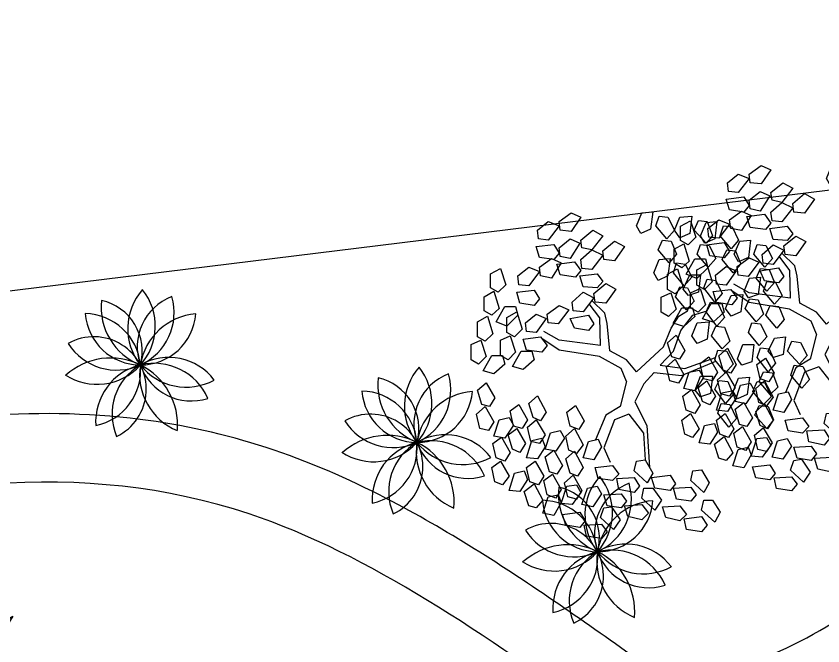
# Model space of a CAD drawing. Extents: x -809667 to 586099, y 3084146 to 3634412.
# Drawn here: x 381896.82 to 381903.9, y 3085677.23 to 3085682.75 of the extents above; entities that cross this region are included whole.
import ezdxf

# ---------------------------------------------------------------- set-up
doc = ezdxf.new("R2010")
doc.units = 0
doc.header["$LTSCALE"] = 0.5
doc.layers.get('0').update_dxf_attribs({"linetype": 'CONTINUOUS'})
for name, color, linetype in [('zy-1', 3, 'CONTINUOUS'), ('乔木', 84, 'CONTINUOUS'), ('树', 3, 'CONTINUOUS'), ('灌木', 3, 'CONTINUOUS'), ('设计图层', 7, 'CONTINUOUS'), ('道路', 4, 'CONTINUOUS')]:
    doc.layers.add(name, color=color, linetype=linetype)

# ---------------------------------------------------------------- blocks, each defined once
blk = doc.blocks.new('幌伞枫')
at = {"layer": '乔木', "color": 0}
for p, q in [((-530.7, 995.3), (-449.9, 1054)), ((-449.9, 1054), (-383.9, 1024.6)), ((-9.5, 965.9), (27.2, 1054)), ((27.2, 1054), (100.6, 1061.3)), ((100.6, 1061.3), (85.9, 943.9)), ((-677.5, 936.5), (-604.1, 995.3)), ((-604.1, 995.3), (-530.7, 965.9)), ((-523.3, 936.5), (-530.7, 995.3)), ((-383.9, 1024.6), (-449.9, 929.2)), ((122.6, 965.9), (144.7, 1032)), ((144.7, 1032), (203.4, 1024.6)), ((203.4, 1024.6), (247.4, 936.5)), ((247.4, 936.5), (284.1, 1024.6)), ((284.1, 1024.6), (364.9, 1032)), ((364.9, 1032), (350.2, 914.5)), ((379.5, 936.5), (408.9, 1002.6)), ((408.9, 1002.6), (467.6, 995.3)), ((423.6, 899.8), (460.3, 987.9)), ((460.3, 987.9), (533.7, 995.3)), ((467.6, 995.3), (504.3, 899.8)), ((533.7, 995.3), (519, 877.8)), ((-670.1, 877.8), (-677.5, 936.5)), ((-530.7, 965.9), (-604.1, 870.5)), ((-449.9, 929.2), (-523.3, 936.5)), ((-383.9, 870.5), (-303.1, 936.5)), ((-303.1, 936.5), (-237, 899.8)), ((19.9, 914.5), (-9.5, 965.9)), ((85.9, 943.9), (19.9, 914.5)), ((196, 877.8), (122.6, 965.9)), ((247.4, 936.5), (196, 877.8)), ((284.1, 885.2), (247.4, 936.5)), ((460.3, 848.5), (379.5, 936.5)), ((555.7, 899.8), (577.7, 965.9)), ((577.7, 965.9), (636.5, 958.6)), ((636.5, 958.6), (680.5, 870.5)), ((-604.1, 870.5), (-670.1, 877.8)), ((-530.7, 819.1), (-457.3, 877.8)), ((-457.3, 877.8), (-391.2, 848.5)), ((-237, 899.8), (-310.4, 804.4)), ((350.2, 914.5), (284.1, 885.2)), ((453, 848.5), (423.6, 899.8)), ((519, 877.8), (453, 848.5)), ((504.3, 899.8), (460.3, 848.5)), ((629.1, 811.8), (555.7, 899.8)), ((-684.8, 826.4), (-567.4, 841.1)), ((-662.8, 753), (-684.8, 826.4)), ((-567.4, 841.1), (-530.7, 782.4)), ((-523.3, 760.4), (-530.7, 819.1)), ((-391.2, 848.5), (-457.3, 745.7)), ((-376.5, 819.1), (-383.9, 870.5)), ((-310.4, 804.4), (-376.5, 819.1)), ((-237, 797.1), (-156.3, 863.1)), ((-156.3, 863.1), (-90.2, 826.4)), ((-90.2, 826.4), (-156.3, 731)), ((137.3, 804.4), (166.7, 870.5)), ((166.7, 870.5), (225.4, 863.1)), ((225.4, 863.1), (262.1, 775.1)), ((401.6, 775.1), (423.6, 841.1)), ((423.6, 841.1), (482.3, 833.8)), ((482.3, 833.8), (526.4, 745.7)), ((680.5, 870.5), (629.1, 811.8)), ((651.1, 775.1), (687.8, 863.1)), ((687.8, 863.1), (761.3, 870.5)), ((761.3, 870.5), (746.6, 753)), ((783.3, 775.1), (805.3, 841.1)), ((805.3, 841.1), (864, 833.8)), ((864, 833.8), (908.1, 745.7)), ((-530.7, 782.4), (-567.4, 738.4)), ((-383.9, 738.4), (-310.4, 804.4)), ((-310.4, 804.4), (-237, 767.7)), ((-237, 767.7), (-310.4, 672.3)), ((-229.7, 738.4), (-237, 797.1)), ((210.7, 716.3), (137.3, 804.4)), ((262.1, 775.1), (210.7, 716.3)), ((475, 687), (401.6, 775.1)), ((570.4, 738.4), (599.8, 804.4)), ((599.8, 804.4), (658.5, 797.1)), ((680.5, 723.7), (651.1, 775.1)), ((658.5, 797.1), (695.2, 709)), ((856.7, 687), (783.3, 775.1)), ((-567.4, 738.4), (-662.8, 753)), ((-662.8, 687), (-582, 745.7)), ((-582, 745.7), (-516, 716.3)), ((-516, 716.3), (-582, 613.6)), ((-545.3, 709), (-427.9, 723.7)), ((-523.3, 635.6), (-545.3, 709)), ((-457.3, 745.7), (-523.3, 760.4)), ((-427.9, 723.7), (-383.9, 665)), ((-376.5, 679.6), (-383.9, 738.4)), ((-156.3, 731), (-229.7, 738.4)), ((108, 650.3), (144.7, 738.4)), ((144.7, 738.4), (218.1, 745.7)), ((218.1, 745.7), (203.4, 628.2)), ((240.1, 650.3), (262.1, 716.3)), ((262.1, 716.3), (320.8, 709)), ((320.8, 709), (364.9, 620.9)), ((526.4, 745.7), (475, 687)), ((643.8, 650.3), (570.4, 738.4)), ((695.2, 709), (643.8, 650.3)), ((746.6, 753), (680.5, 723.7)), ((908.1, 745.7), (856.7, 687)), ((-993.1, 642.9), (-927, 679.6)), ((-927, 679.6), (-890.3, 569.5)), ((-809.6, 628.2), (-736.2, 687)), ((-736.2, 687), (-662.8, 657.6)), ((-662.8, 657.6), (-736.2, 562.2)), ((-655.4, 628.2), (-662.8, 687)), ((-383.9, 665), (-420.6, 620.9)), ((-310.4, 672.3), (-376.5, 679.6)), ((798, 613.6), (827.3, 679.6)), ((827.3, 679.6), (886, 672.3)), ((886, 672.3), (922.7, 584.2)), ((-993.1, 547.5), (-993.1, 642.9)), ((-802.3, 569.5), (-809.6, 628.2)), ((-582, 613.6), (-655.4, 628.2)), ((-420.6, 620.9), (-523.3, 635.6)), ((-391.2, 628.2), (-273.7, 642.9)), ((-369.2, 554.8), (-391.2, 628.2)), ((-273.7, 642.9), (-237, 591.5)), ((137.3, 598.9), (108, 650.3)), ((203.4, 628.2), (137.3, 598.9)), ((313.5, 562.2), (240.1, 650.3)), ((306.1, 540.2), (350.2, 635.6)), ((364.9, 620.9), (313.5, 562.2)), ((350.2, 635.6), (423.6, 635.6)), ((423.6, 635.6), (408.9, 518.1)), ((445.6, 547.5), (467.6, 606.2)), ((467.6, 606.2), (526.4, 598.9)), ((526.4, 598.9), (570.4, 510.8)), ((717.2, 525.5), (753.9, 613.6)), ((753.9, 613.6), (827.3, 620.9)), ((871.4, 525.5), (798, 613.6)), ((827.3, 620.9), (812.6, 503.5)), ((-941.7, 518.1), (-993.1, 547.5)), ((-890.3, 569.5), (-941.7, 518.1)), ((-736.2, 562.2), (-802.3, 569.5)), ((-273.7, 547.5), (-369.2, 554.8)), ((-295.8, 510.8), (-215, 576.9)), ((-237, 591.5), (-273.7, 547.5)), ((-215, 576.9), (-149, 540.2)), ((254.8, 488.8), (284.1, 554.8)), ((284.1, 554.8), (335.5, 547.5)), ((335.5, 547.5), (379.5, 459.4)), ((519, 452.1), (445.6, 547.5)), ((849.3, 525.5), (871.4, 591.5)), ((871.4, 591.5), (930.1, 584.2)), ((922.7, 584.2), (871.4, 525.5)), ((930.1, 584.2), (974.1, 496.1)), ((-1037.1, 488.8), (-971.1, 525.5)), ((-971.1, 525.5), (-934.4, 408)), ((-816.9, 518.1), (-699.5, 532.8)), ((-794.9, 444.7), (-816.9, 518.1)), ((-699.5, 532.8), (-662.8, 474.1)), ((-442.6, 452.1), (-369.2, 518.1)), ((-369.2, 518.1), (-295.8, 481.4)), ((-288.4, 452.1), (-295.8, 510.8)), ((-149, 540.2), (-215, 444.7)), ((342.8, 496.1), (306.1, 540.2)), ((408.9, 518.1), (342.8, 496.1)), ((570.4, 510.8), (519, 452.1)), ((592.4, 408), (629.1, 496.1)), ((629.1, 496.1), (709.9, 503.5)), ((709.9, 503.5), (695.2, 386)), ((746.6, 481.4), (717.2, 525.5)), ((812.6, 503.5), (746.6, 481.4)), ((922.7, 437.4), (849.3, 525.5)), ((974.1, 496.1), (922.7, 437.4)), ((-1037.1, 393.4), (-1037.1, 488.8)), ((-699.5, 430.1), (-794.9, 444.7)), ((-662.8, 474.1), (-699.5, 430.1)), ((-435.2, 393.4), (-442.6, 452.1)), ((-295.8, 481.4), (-369.2, 386)), ((-256.9, 345.9), (-327.2, 440.6)), ((-221.9, 376.9), (-310.5, 462.2)), ((-215, 444.7), (-288.4, 452.1)), ((328.2, 400.7), (254.8, 488.8)), ((379.5, 459.4), (328.2, 400.7)), ((460.3, 386), (489.7, 452.1)), ((489.7, 452.1), (541, 444.7)), ((541, 444.7), (585.1, 349.3)), ((724.5, 408), (753.9, 474.1)), ((753.9, 474.1), (812.6, 466.8)), ((812.6, 466.8), (849.3, 371.3)), ((-985.8, 364), (-1037.1, 393.4)), ((-934.4, 408), (-985.8, 364)), ((-956.4, 320), (-897.7, 422.7)), ((-897.7, 422.7), (-824.3, 422.7)), ((-883, 349.3), (-816.9, 386)), ((-824.3, 422.7), (-809.6, 364)), ((-816.9, 386), (-780.2, 268.6)), ((-611.4, 371.3), (-530.7, 430.1)), ((-464.6, 400.7), (-538, 305.3)), ((-530.7, 430.1), (-464.6, 400.7)), ((-369.2, 386), (-435.2, 393.4)), ((276.8, 356.7), (335.5, 393.4)), ((335.5, 393.4), (344, 418.8)), ((372.2, 364), (467.6, 393.4)), ((533.7, 290.6), (460.3, 386)), ((629.1, 356.7), (592.4, 408)), ((695.2, 386), (629.1, 356.7)), ((798, 320), (724.5, 408)), ((864, 364), (893.4, 430.1)), ((893.4, 430.1), (952.1, 422.7)), ((952.1, 422.7), (988.8, 334.6)), ((-1081.2, 320), (-1015.1, 356.7)), ((-1015.1, 356.7), (-978.4, 239.2)), ((-809.6, 364), (-883, 290.6)), ((-883, 246.5), (-883, 349.3)), ((-758.2, 312.6), (-684.8, 371.3)), ((-684.8, 371.3), (-618.7, 342)), ((-618.7, 342), (-684.8, 246.5)), ((-604.1, 312.6), (-611.4, 371.3)), ((-457.3, 342), (-332.5, 364)), ((-427.9, 275.9), (-457.3, 342)), ((-332.5, 364), (-295.8, 305.3)), ((-251.7, 158.5), (-256.9, 345.9)), ((-206.4, 307), (-221.9, 376.9)), ((225.4, 275.9), (276.8, 356.7)), ((291.5, 261.2), (372.2, 364)), ((585.1, 349.3), (533.7, 290.6)), ((849.3, 371.3), (798, 320)), ((937.4, 275.9), (864, 364)), ((988.8, 334.6), (937.4, 275.9)), ((-1081.2, 217.2), (-1081.2, 320)), ((-883, 290.6), (-956.4, 320)), ((-750.9, 253.9), (-758.2, 312.6)), ((-538, 305.3), (-604.1, 312.6)), ((-332.5, 261.2), (-427.9, 275.9)), ((-295.8, 305.3), (-332.5, 261.2)), ((-188.4, 124.2), (-206.4, 307)), ((174, 151.1), (225.4, 275.9)), ((364.9, 224.5), (401.6, 312.6)), ((401.6, 312.6), (482.3, 320)), ((482.3, 320), (467.6, 202.5)), ((497, 224.5), (526.4, 290.6)), ((526.4, 290.6), (585.1, 283.3)), ((585.1, 283.3), (621.8, 187.8)), ((746.6, 246.5), (768.6, 312.6)), ((768.6, 312.6), (827.3, 305.3)), ((827.3, 305.3), (871.4, 217.2)), ((-978.4, 239.2), (-1029.8, 187.8)), ((-927, 195.2), (-861, 224.5)), ((-831.6, 217.2), (-883, 246.5)), ((-861, 224.5), (-824.3, 114.4)), ((-780.2, 268.6), (-831.6, 217.2)), ((-684.8, 246.5), (-750.9, 253.9)), ((-530.7, 195.2), (-633.4, 253.9)), ((240.1, 121.8), (291.5, 261.2)), ((401.6, 173.1), (364.9, 224.5)), ((570.4, 136.4), (497, 224.5)), ((820, 158.5), (746.6, 246.5)), ((-1125.2, 165.8), (-1059.2, 195.2)), ((-1125.2, 63), (-1125.2, 165.8)), ((-1029.8, 187.8), (-1081.2, 217.2)), ((-1059.2, 195.2), (-1022.5, 85.1)), ((-927, 92.4), (-927, 195.2)), ((-772.9, 202.5), (-655.4, 217.2)), ((-750.9, 129.1), (-772.9, 202.5)), ((-655.4, 217.2), (-611.4, 158.5)), ((-530.7, 129.1), (-640.8, 202.5)), ((-251.7, 158.5), (-530.7, 195.2)), ((467.6, 202.5), (401.6, 173.1)), ((621.8, 187.8), (570.4, 136.4)), ((673.2, 70.4), (709.9, 165.8)), ((709.9, 165.8), (783.3, 165.8)), ((783.3, 165.8), (768.6, 48.4)), ((871.4, 217.2), (820, 158.5)), ((878.7, 121.8), (922.7, 209.8)), ((922.7, 209.8), (996.1, 217.2)), ((996.1, 217.2), (981.5, 99.7)), ((1010.8, 121.8), (1040.2, 187.8)), ((1040.2, 187.8), (1098.9, 180.5)), ((1098.9, 180.5), (1143, 92.4)), ((-824.3, 114.4), (-875.7, 63)), ((-846.3, 19), (-787.6, 121.8)), ((-787.6, 121.8), (-714.2, 121.8)), ((-648.1, 114.4), (-750.9, 129.1)), ((-714.2, 121.8), (-699.5, 63)), ((-611.4, 158.5), (-648.1, 114.4)), ((-259.1, 85.1), (-530.7, 129.1)), ((-75.6, 63), (-188.4, 124.2)), ((-9.5, -17.7), (174, 151.1)), ((152, 26.3), (240.1, 121.8)), ((519, 63), (541, 129.1)), ((541, 129.1), (599.8, 121.8)), ((599.8, 121.8), (643.8, 33.7)), ((805.3, 77.7), (827.3, 143.8)), ((827.3, 143.8), (886, 136.4)), ((915.4, 77.7), (878.7, 121.8)), ((886, 136.4), (930.1, 41)), ((1091.6, 33.7), (1010.8, 121.8)), ((-1073.9, 33.7), (-1125.2, 63)), ((-1022.5, 85.1), (-1073.9, 33.7)), ((-1044.5, -10.4), (-985.8, 92.4)), ((-985.8, 92.4), (-912.4, 92.4)), ((-875.7, 63), (-927, 92.4)), ((-912.4, 92.4), (-897.7, 33.7)), ((-699.5, 63), (-772.9, -3)), ((-112.3, 4.3), (-259.1, 85.1)), ((-9.5, -17.7), (-75.6, 63)), ((318.1, 4.2), (524.2, 78.5)), ((592.4, -25), (519, 63)), ((702.5, 26.3), (673.2, 70.4)), ((878.7, -17.7), (805.3, 77.7)), ((981.5, 99.7), (915.4, 77.7)), ((1143, 92.4), (1091.6, 33.7)), ((-897.7, 33.7), (-971.1, -32.4)), ((-772.9, -3), (-846.3, 19)), ((-75.6, -83.8), (-112.3, 4.3)), ((152, 26.3), (318.1, 4.2)), ((294.8, -42.4), (527, 53.4)), ((643.8, 33.7), (592.4, -25)), ((768.6, 48.4), (702.5, 26.3)), ((930.1, 41), (878.7, -17.7)), ((1032.8, -39.7), (1054.9, 26.3)), ((1054.9, 26.3), (1113.6, 19)), ((1113.6, 19), (1157.6, -69.1)), ((-971.1, -32.4), (-1044.5, -10.4)), ((-9.5, -17.7), (-9.5, -17.7)), ((-9.5, -17.7), (-9.5, -17.7)), ((-9.5, -17.7), (-9.5, -17.7)), ((-9.5, -17.7), (-9.5, -17.7)), ((-9.5, -17.7), (-9.5, -17.7)), ((-9.5, -17.7), (-9.5, -17.7)), ((-9.5, -17.7), (-9.5, -17.7)), ((-9.5, -17.7), (-9.5, -17.7)), ((-9.5, -17.7), (-9.5, -17.7)), ((-9.5, -17.7), (-9.5, -17.7)), ((-9.5, -17.7), (-9.5, -17.7)), ((-9.5, -17.7), (-9.5, -17.7)), ((-9.5, -17.7), (-9.5, -17.7)), ((-9.5, -17.7), (-9.5, -17.7)), ((-9.5, -17.7), (-9.5, -17.7)), ((-9.5, -17.7), (-9.5, -17.7)), ((-9.5, -17.7), (-9.5, -17.7)), ((-9.5, -17.7), (-9.5, -17.7)), ((-9.5, -17.7), (-9.5, -17.7)), ((-9.5, -17.7), (-9.5, -17.7)), ((-9.5, -17.7), (-9.5, -17.7)), ((-9.5, -17.7), (-9.5, -17.7)), ((-9.5, -17.7), (-9.5, -17.7)), ((-9.5, -17.7), (-9.5, -17.7)), ((-9.5, -17.7), (-9.5, -17.7)), ((-9.5, -17.7), (-9.5, -17.7)), ((-9.5, -17.7), (-9.5, -17.7)), ((-9.5, -17.7), (-9.5, -17.7)), ((-9.5, -17.7), (-9.5, -17.7)), ((-9.5, -17.7), (-9.5, -17.7)), ((-9.5, -17.7), (-9.5, -17.7)), ((-9.5, -17.7), (-9.5, -17.7)), ((-9.5, -17.7), (-9.5, -17.7)), ((-9.5, -17.7), (-9.5, -17.7)), ((-9.5, -17.7), (-9.5, -17.7)), ((-9.5, -17.7), (-9.5, -17.7)), ((-9.5, -17.7), (-9.5, -17.7)), ((-9.5, -17.7), (-9.5, -17.7)), ((-9.5, -17.7), (-9.5, -17.7)), ((-9.5, -17.7), (-9.5, -17.7)), ((41.9, -98.5), (109.5, -21.8)), ((109.5, -21.8), (294.8, -42.4)), ((386.9, -142.5), (423.6, -47.1)), ((423.6, -47.1), (504.3, -47.1)), ((504.3, -47.1), (489.7, -164.5)), ((680.5, -61.7), (753.9, -54.4)), ((753.9, -54.4), (739.2, -171.9)), ((820, -83.8), (849.3, -17.7)), ((849.3, -17.7), (908.1, -25)), ((908.1, -25), (944.8, -120.5)), ((1106.3, -127.8), (1032.8, -39.7)), ((-1081.2, -142.5), (-1022.5, -91.1)), ((-1022.5, -91.1), (-963.7, -193.9)), ((-75.6, -83.8), (-119.6, -252.6)), ((41.9, -98.5), (-19.6, -221.3)), ((519, -135.2), (548.4, -76.4)), ((548.4, -76.4), (607.1, -83.8)), ((607.1, -83.8), (643.8, -171.9)), ((643.8, -149.8), (680.5, -61.7)), ((775.9, -149.8), (805.3, -83.8)), ((805.3, -83.8), (856.7, -91.1)), ((893.4, -171.9), (820, -83.8)), ((856.7, -91.1), (900.7, -186.5)), ((1157.6, -69.1), (1106.3, -127.8)), ((-1051.8, -237.9), (-1081.2, -142.5)), ((423.6, -186.5), (386.9, -142.5)), ((592.4, -230.6), (519, -135.2)), ((673.2, -201.2), (643.8, -149.8)), ((849.3, -237.9), (775.9, -149.8)), ((944.8, -120.5), (893.4, -171.9)), ((-963.7, -193.9), (-1000.4, -252.6)), ((-736.2, -230.6), (-677.5, -179.2)), ((-677.5, -179.2), (-618.7, -289.3)), ((489.7, -164.5), (423.6, -186.5)), ((643.8, -171.9), (592.4, -230.6)), ((739.2, -171.9), (673.2, -201.2)), ((900.7, -186.5), (849.3, -237.9)), ((-1088.5, -304), (-1029.8, -252.6)), ((-1000.4, -252.6), (-1051.8, -237.9)), ((-1029.8, -252.6), (-971.1, -355.4)), ((-861, -282), (-802.3, -237.9)), ((-802.3, -237.9), (-743.5, -340.7)), ((-706.8, -326), (-736.2, -230.6)), ((-479.3, -289.3), (-420.6, -245.3)), ((-420.6, -245.3), (-361.8, -348)), ((-119.6, -252.6), (-215, -311.3)), ((-19.6, -221.3), (61.7, -380.2)), ((541, -296.6), (563.1, -230.6)), ((563.1, -230.6), (621.8, -237.9)), ((621.8, -237.9), (665.8, -333.3)), ((790.6, -311.3), (820, -245.3)), ((820, -245.3), (878.7, -252.6)), ((878.7, -252.6), (915.4, -340.7)), ((-1066.5, -399.4), (-1088.5, -304)), ((-934.4, -340.7), (-868.3, -326)), ((-868.3, -326), (-839, -377.4)), ((-839, -384.7), (-861, -282)), ((-655.4, -348), (-706.8, -326)), ((-618.7, -289.3), (-655.4, -348)), ((-457.3, -384.7), (-479.3, -289.3)), ((-215, -311.3), (-285.1, -477)), ((-60.9, -304), (-156.3, -340.7)), ((-60.9, -304), (38.4, -430.7)), ((614.4, -392.1), (541, -296.6)), ((871.4, -399.4), (790.6, -311.3)), ((-971.1, -355.4), (-1007.8, -414.1)), ((-971.1, -450.8), (-934.4, -340.7)), ((-839, -377.4), (-897.7, -465.5)), ((-743.5, -340.7), (-780.2, -399.4)), ((-743.5, -392.1), (-684.8, -340.7)), ((-684.8, -340.7), (-626.1, -443.5)), ((-361.8, -348), (-398.5, -406.7)), ((-156.3, -340.7), (-229.7, -531.5)), ((61.7, -380.2), (79.4, -664.1)), ((665.8, -333.3), (614.4, -392.1)), ((915.4, -340.7), (871.4, -399.4)), ((-1007.8, -414.1), (-1066.5, -399.4)), ((-875.7, -443.5), (-816.9, -399.4)), ((-780.2, -399.4), (-839, -384.7)), ((-816.9, -399.4), (-758.2, -502.2)), ((-721.5, -487.5), (-743.5, -392.1)), ((-626.1, -538.9), (-589.4, -428.8)), ((-589.4, -428.8), (-523.3, -414.1)), ((-523.3, -414.1), (-494, -465.5)), ((-486.6, -450.8), (-427.9, -399.4)), ((-398.5, -406.7), (-457.3, -384.7)), ((-427.9, -399.4), (-369.2, -509.5)), ((38.4, -430.7), (49.2, -612.3)), ((-978.4, -502.2), (-919.7, -458.1)), ((-897.7, -465.5), (-971.1, -450.8)), ((-919.7, -458.1), (-861, -560.9)), ((-846.3, -538.9), (-875.7, -443.5)), ((-750.9, -597.6), (-714.2, -480.2)), ((-662.8, -502.2), (-721.5, -487.5)), ((-714.2, -480.2), (-648.1, -465.5)), ((-626.1, -443.5), (-662.8, -502.2)), ((-648.1, -465.5), (-626.1, -524.2)), ((-494, -465.5), (-552.7, -553.6)), ((-464.6, -546.2), (-486.6, -450.8)), ((-369.2, -597.6), (-332.5, -487.5)), ((-332.5, -487.5), (-266.4, -472.8)), ((-266.4, -472.8), (-244.4, -524.2)), ((-956.4, -597.6), (-978.4, -502.2)), ((-794.9, -560.9), (-846.3, -538.9)), ((-758.2, -502.2), (-794.9, -560.9)), ((-626.1, -524.2), (-677.5, -604.9)), ((-552.7, -553.6), (-626.1, -538.9)), ((-369.2, -509.5), (-413.2, -568.2)), ((-244.4, -524.2), (-295.8, -612.3)), ((-229.7, -531.5), (-185.7, -627)), ((-897.7, -619.6), (-956.4, -597.6)), ((-861, -560.9), (-897.7, -619.6)), ((-677.5, -604.9), (-750.9, -597.6)), ((-626.1, -590.3), (-567.4, -546.2)), ((-596.7, -693), (-626.1, -590.3)), ((-567.4, -546.2), (-508.6, -649)), ((-486.6, -604.9), (-427.9, -553.6)), ((-413.2, -568.2), (-464.6, -546.2)), ((-427.9, -553.6), (-369.2, -663.7)), ((-295.8, -612.3), (-369.2, -597.6)), ((-985.8, -663.7), (-927, -619.6)), ((-927, -619.6), (-868.3, -722.4)), ((-750.9, -663.7), (-692.2, -619.6)), ((-692.2, -619.6), (-633.4, -722.4)), ((-508.6, -649), (-545.3, -707.7)), ((-457.3, -700.4), (-486.6, -604.9)), ((-288.4, -663.7), (-171, -649)), ((-171, -649), (-126.9, -707.7)), ((-24.2, -685.7), (-9.5, -619.6)), ((-9.5, -619.6), (49.2, -612.3)), ((49.2, -612.3), (100.6, -700.4)), ((-963.7, -759.1), (-985.8, -663.7)), ((-868.3, -817.8), (-831.6, -700.4)), ((-831.6, -700.4), (-765.6, -685.7)), ((-765.6, -685.7), (-743.5, -744.4)), ((-728.9, -759.1), (-750.9, -663.7)), ((-545.3, -707.7), (-596.7, -693)), ((-405.9, -722.4), (-457.3, -700.4)), ((-369.2, -663.7), (-405.9, -722.4)), ((-266.4, -737.1), (-288.4, -663.7)), ((63.9, -766.4), (-24.2, -685.7)), ((100.6, -700.4), (63.9, -766.4)), ((357.5, -751.7), (372.2, -685.7)), ((372.2, -685.7), (430.9, -678.3)), ((430.9, -678.3), (482.3, -766.4)), ((-912.4, -781.1), (-963.7, -759.1)), ((-868.3, -722.4), (-912.4, -781.1)), ((-743.5, -744.4), (-794.9, -825.2)), ((-670.1, -781.1), (-728.9, -759.1)), ((-633.4, -722.4), (-670.1, -781.1)), ((-633.4, -751.7), (-574.7, -707.7)), ((-611.4, -847.2), (-633.4, -751.7)), ((-574.7, -707.7), (-516, -810.5)), ((-494, -766.4), (-435.2, -715)), ((-435.2, -715), (-376.5, -817.8)), ((-171, -751.7), (-266.4, -737.1)), ((-126.9, -707.7), (-171, -751.7)), ((-141.6, -737.1), (-24.2, -729.7)), ((-126.9, -810.5), (-141.6, -737.1)), ((-24.2, -729.7), (12.5, -788.5)), ((93.3, -729.7), (218.1, -715)), ((115.3, -803.1), (93.3, -729.7)), ((218.1, -715), (254.8, -773.8)), ((445.6, -832.5), (357.5, -751.7)), ((-765.6, -825.2), (-699.5, -773.8)), ((-699.5, -773.8), (-640.8, -883.9)), ((-516, -810.5), (-552.7, -869.2)), ((-516, -905.9), (-479.3, -788.5)), ((-471.9, -861.9), (-494, -766.4)), ((-479.3, -788.5), (-413.2, -781.1)), ((-413.2, -781.1), (-383.9, -832.5)), ((-376.5, -913.2), (-339.8, -803.1)), ((-339.8, -803.1), (-273.7, -788.5)), ((-273.7, -788.5), (-244.4, -839.8)), ((-24.2, -832.5), (-126.9, -810.5)), ((12.5, -788.5), (-24.2, -832.5)), ((27.2, -869.2), (41.9, -803.1)), ((41.9, -803.1), (100.6, -803.1)), ((100.6, -803.1), (159.3, -883.9)), ((218.1, -817.8), (115.3, -803.1)), ((254.8, -773.8), (218.1, -817.8)), ((240.1, -803.1), (357.5, -795.8)), ((262.1, -876.5), (240.1, -803.1)), ((357.5, -795.8), (394.2, -847.2)), ((482.3, -766.4), (445.6, -832.5)), ((-794.9, -825.2), (-868.3, -817.8)), ((-736.2, -920.6), (-765.6, -825.2)), ((-640.8, -972), (-604.1, -861.9)), ((-552.7, -869.2), (-611.4, -847.2)), ((-604.1, -861.9), (-538, -847.2)), ((-538, -847.2), (-516, -898.6)), ((-413.2, -876.5), (-471.9, -861.9)), ((-383.9, -832.5), (-442.6, -913.2)), ((-376.5, -817.8), (-413.2, -876.5)), ((-244.4, -839.8), (-303.1, -927.9)), ((-229.7, -847.2), (-112.3, -839.8)), ((-207.7, -920.6), (-229.7, -847.2)), ((-112.3, -839.8), (-75.6, -891.2)), ((115.3, -949.9), (27.2, -869.2)), ((394.2, -847.2), (357.5, -891.2)), ((-684.8, -935.3), (-736.2, -920.6)), ((-640.8, -883.9), (-684.8, -935.3)), ((-516, -898.6), (-567.4, -986.6)), ((-442.6, -913.2), (-516, -905.9)), ((-303.1, -927.9), (-376.5, -913.2)), ((-112.3, -935.3), (-207.7, -920.6)), ((-75.6, -891.2), (-112.3, -935.3)), ((-90.2, -920.6), (27.2, -913.2)), ((-68.2, -994), (-90.2, -920.6)), ((27.2, -913.2), (71.3, -972)), ((159.3, -883.9), (115.3, -949.9)), ((166.7, -927.9), (284.1, -920.6)), ((357.5, -891.2), (262.1, -876.5)), ((284.1, -920.6), (328.2, -979.3)), ((430.9, -949.9), (445.6, -883.9)), ((445.6, -883.9), (504.3, -883.9)), ((504.3, -883.9), (555.7, -964.6)), ((-567.4, -986.6), (-640.8, -972)), ((-508.6, -979.3), (-391.2, -964.6)), ((-486.6, -1052.7), (-508.6, -979.3)), ((-391.2, -964.6), (-354.5, -1023.3)), ((-251.7, -1001.3), (-229.7, -935.3)), ((-229.7, -935.3), (-178.3, -927.9)), ((-178.3, -927.9), (-119.6, -1016)), ((71.3, -972), (27.2, -1016)), ((188.7, -1001.3), (166.7, -927.9)), ((328.2, -979.3), (284.1, -1023.3)), ((519, -1030.7), (430.9, -949.9)), ((555.7, -964.6), (519, -1030.7)), ((-354.5, -1023.3), (-391.2, -1067.4)), ((-163.6, -1082.1), (-251.7, -1001.3)), ((-119.6, -1016), (-163.6, -1082.1)), ((27.2, -1016), (-68.2, -994)), ((284.1, -1023.3), (188.7, -1001.3)), ((313.5, -1008.7), (430.9, -994)), ((328.2, -1082.1), (313.5, -1008.7)), ((430.9, -994), (467.6, -1052.7)), ((-391.2, -1067.4), (-486.6, -1052.7)), ((-361.8, -1052.7), (-244.4, -1045.4)), ((-347.2, -1126.1), (-361.8, -1052.7)), ((-244.4, -1045.4), (-207.7, -1096.7)), ((430.9, -1096.7), (328.2, -1082.1)), ((467.6, -1052.7), (430.9, -1096.7)), ((-244.4, -1140.8), (-347.2, -1126.1)), ((-207.7, -1096.7), (-244.4, -1140.8))]:
    blk.add_line(p, q, dxfattribs=at)
blk = doc.blocks.new('红枫')
at = {"color": 0}
blk.add_lwpolyline([(1297, -1371), (924, -1143, 0.665495), (552, -1412, 0.665495), (98, -1485), (-4, -1910), (-107, -1485, 0.665495), (-561, -1412, 0.665495), (-933, -1143), (-1306, -1371), (-1078, -998, 0.665495), (-1348, -625, 0.665495), (-1420, -172), (-1845, -69), (-1420, 34, 0.665495), (-1348, 487, 0.665495), (-1078, 859), (-1306, 1233), (-933, 1005, 0.665495), (-561, 1274, 0.665495), (-107, 1347), (-4, 1772), (98, 1347, 0.665495), (552, 1274, 0.665495), (924, 1005), (1297, 1233), (1069, 859, 0.665495), (1339, 487, 0.665495), (1411, 34), (1836, -69), (1411, -172, 0.665495), (1339, -625, 0.665495), (1069, -998)], format="xyb", close=True, dxfattribs=at)
blk.add_lwpolyline([(1297, -1371), (924, -1143, 0.665495), (552, -1412, 0.665495), (98, -1485), (-4, -1910), (-107, -1485, 0.665495), (-561, -1412, 0.665495), (-933, -1143), (-1306, -1371), (-1078, -998, 0.665495), (-1348, -625, 0.665495), (-1420, -172), (-1845, -69), (-1420, 34, 0.665495), (-1348, 487, 0.665495), (-1078, 859), (-1306, 1233), (-933, 1005, 0.665495), (-561, 1274, 0.665495), (-107, 1347), (-4, 1772), (98, 1347, 0.665495), (552, 1274, 0.665495), (924, 1005), (1297, 1233), (1069, 859, 0.665495), (1339, 487, 0.665495), (1411, 34), (1836, -69), (1411, -172, 0.665495), (1339, -625, 0.665495), (1069, -998)], format="xyb", close=True, dxfattribs=at)
for points in [[(-137, 808), (-20, 1111), (120, 855)], [(-231, 823), (-394, 901), (-417, 777)], [(462, 676), (478, 886), (369, 808)], [(-783, 497), (-869, 784), (-550, 714)], [(618, 676), (836, 808), (797, 528)], [(-783, 372), (-962, 364), (-908, 217)], [(891, 411), (1085, 388), (1023, 271)], [(-885, 61), (-1188, -9), (-931, -172)], [(968, 69), (1218, -32), (1085, -141)], [(-892, -336), (-994, -484), (-846, -561)], [(-783, -678), (-892, -911), (-737, -896)]]:
    blk.add_lwpolyline(points, dxfattribs=at)
blk = doc.blocks.new('A$C46A015EA')
at = {"layer": '树', "color": 0, "linetype": 'Continuous'}
for centre, radius, start, end in [((1.328, 4.096), 1.969, 227.5644, 31.3305), ((0.798, 3.475), 1.995, 251.8163, 53.749), ((3.771, 4.188), 2.005, 153.4396, 313.5861), ((4.101, 3.626), 1.85, 126.1691, 303.0486), ((2.09, 4.411), 1.899, 199.3601, 10.491), ((4.644, 2.796), 2.077, 109.3184, 262.8778), ((0.796, 2.582), 1.783, 359.791, 92.4715), ((2.814, 4.682), 2.119, 188.6399, 263.6226), ((0.762, 1.899), 1.939, 297.0245, 103.8489), ((1.257, 1.36), 1.796, 310.7789, 134.4149), ((3.957, 1.204), 1.944, 51.9802, 218.2571), ((3.546, 0.815), 2.009, 38.8778, 198.6816), ((2.13, 0.326), 2.294, 10.2667, 147.1518)]:
    blk.add_arc(centre, radius, start, end, dxfattribs=at)

msp = doc.modelspace()

# ---------------------------------------------------------------- linework, layer by layer
at = {"layer": 'zy-1', "color": 4, "linetype": 'ByBlock'}
for points, knots in [([(381902.2986, 3085677.0858), (381902.0611, 3085677.2539), (381901.8212, 3085677.4238), (381901.0918, 3085677.9243), (381900.5927, 3085678.2463), (381899.7288, 3085678.6924), (381899.3772, 3085678.8465), (381898.6485, 3085679.0833), (381898.2786, 3085679.1641), (381896.9626, 3085679.33), (381896.0058, 3085679.2327), (381894.1077, 3085678.7554), (381893.164, 3085678.3756), (381891.3017, 3085677.4573), (381890.3831, 3085676.9182), (381888.7313, 3085675.8796), (381887.9949, 3085675.3874), (381887.2749, 3085674.9225)], [0, 0, 0, 0, 0.838582, 0.838582, 2.515746, 2.515746, 3.607863, 3.607863, 4.699979, 4.699979, 7.466248, 7.466248, 10.232516, 10.232516, 12.998785, 12.998785, 15.338185, 15.338185, 15.338185, 15.338185]), ([(381901.9519, 3085676.5961), (381900.9407, 3085677.312), (381897.1719, 3085679.9804), (381891.9685, 3085677.3067), (381888.3273, 3085674.8894), (381887.744, 3085674.5112)], [0, 0, 0, 0, 3.569995, 13.305729, 15.183835, 15.183835, 15.183835, 15.183835])]:
    msp.add_open_spline(points, degree=3, knots=knots, dxfattribs=at)
at = {"layer": '道路', "linetype": 'Continuous', "flags": 128}
msp.add_lwpolyline([(381940.617, 3085689.5109), (381907.1045, 3085681.6777, -0.026829), (381905.8375, 3085681.4524), (381867.124, 3085676.6929)], format="xyb", dxfattribs=at)
at = {"layer": '道路', "linetype": 'Continuous'}
for points, knots in [([(381886.8832, 3085672.1498), (381888.8214, 3085671.908), (381892.2035, 3085671.4859), (381895.2928, 3085677.8509), (381904.0475, 3085674.4451), (381906.5001, 3085679.3676), (381907.3935, 3085681.7452)], [0, 0, 0, 0, 5.241038, 9.145639, 17.995635, 24.640422, 24.640422, 24.640422, 24.640422]), ([(381886.9575, 3085672.7452), (381887.257, 3085672.7078), (381887.5538, 3085672.6708), (381888.4292, 3085672.5738), (381888.9928, 3085672.5284), (381889.9128, 3085672.5367), (381890.2862, 3085672.5695), (381890.97, 3085672.7134), (381891.2785, 3085672.8247), (381891.7169, 3085673.079), (381891.8677, 3085673.1913), (381892.1753, 3085673.4696), (381892.3288, 3085673.6326), (381892.7864, 3085674.1628), (381893.0908, 3085674.5749), (381893.6332, 3085675.2205), (381893.8497, 3085675.4597), (381894.2848, 3085675.8546), (381894.4978, 3085676.0174), (381894.9431, 3085676.2899), (381895.1755, 3085676.4025), (381896.105, 3085676.7635), (381896.8432, 3085676.8661), (381898.3329, 3085676.9328), (381899.0878, 3085676.8959), (381900.5501, 3085676.8307), (381901.2577, 3085676.8026), (381902.2745, 3085676.8645), (381902.6283, 3085676.9111), (381903.3117, 3085677.0792), (381903.6266, 3085677.2109), (381904.2203, 3085677.578), (381904.4959, 3085677.8112), (381905.2526, 3085678.6278), (381905.6881, 3085679.3382), (381906.2946, 3085680.6064), (381906.4966, 3085681.0878), (381906.6913, 3085681.5887)], [0, 0, 0, 0, 0.809904, 0.809904, 2.429711, 2.429711, 3.66837, 3.66837, 4.926642, 4.926642, 5.673722, 5.673722, 6.420801, 6.420801, 7.887995, 7.887995, 8.767827, 8.767827, 9.468061, 9.468061, 10.168296, 10.168296, 12.19742, 12.19742, 14.226544, 14.226544, 16.255668, 16.255668, 17.461197, 17.461197, 18.836307, 18.836307, 20.211417, 20.211417, 22.844117, 22.844117, 24.28999, 24.28999, 24.28999, 24.28999])]:
    msp.add_open_spline(points, degree=3, knots=knots, dxfattribs=at)

# ---------------------------------------------------------------- block references
at = {"layer": '乔木', "xscale": 0.0013, "yscale": 0.0013, "zscale": 0.0013}
for p in [(381903.9385, 3085680.0683), (381902.2717, 3085679.6519)]:
    msp.add_blockref('幌伞枫', p, dxfattribs=at)
at = {"layer": '灌木', "color": 8, "xscale": 0.2560000000000001, "yscale": 0.2560000000000001, "zscale": 0.2560000000000001, "rotation": 344.8935626644683}
for p in [(381897.0991, 3085679.224), (381899.5255, 3085678.5454), (381901.1097, 3085677.5873)]:
    msp.add_blockref('A$C46A015EA', p, dxfattribs=at)
at = {"layer": '设计图层', "color": 8, "linetype": 'Continuous', "xscale": 0.000487636998295784, "yscale": 0.000487636998295784, "zscale": 0.04876370063039211}
msp.add_blockref('红枫', (381896.156, 3085676.8868), dxfattribs=at)

doc.saveas('drawing.dxf')
